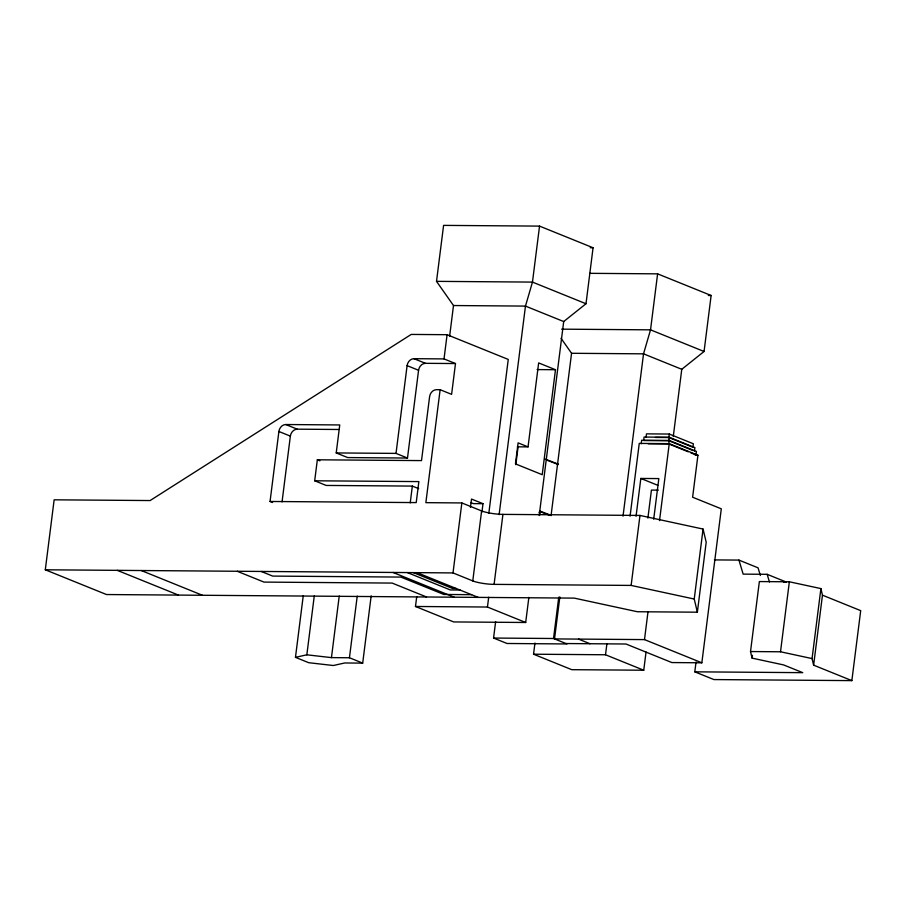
<?xml version="1.0" encoding="UTF-8"?>
<svg xmlns="http://www.w3.org/2000/svg" width="906" height="906" viewBox="0 0 906 906"><rect width="100%" height="100%" fill="white"/><g stroke="black" fill="none" stroke-linecap="round" stroke-linejoin="round"><path stroke-width="1.36" d="M418.651 488.64L412.343 486.092L326.16 485.435L314.688 480.792L317.338 459.795L421.517 460.599L429.603 396.635A7.169 5.866 -68 0 1 436.477 389.682L440.135 389.705L425.865 502.66L461.845 502.943L481.618 510.927A15.549 2.752 7.2 0 0 502.932 514.381L639.976 515.435L703.067 529.059L706.193 542.218L697.36 612.196L637.382 611.743L574.279 598.119L106.478 594.54L45.3 569.795L54.145 499.818L150.102 500.554L411.222 334.427L447.088 334.699L508.255 359.433L488.81 513.408M272.604 502.502L270.056 501.471L278.889 431.483A7.169 5.866 -68 0 1 285.775 424.529L339.75 424.948L336.217 452.943L347.689 457.575L407.485 458.04L418.572 370.271A7.169 5.866 -68 0 1 425.446 363.317L455.492 363.555L451.607 394.348L440.135 389.705M282.049 501.913L290.362 436.126A7.169 5.866 -68 0 1 297.247 429.172L338.765 429.489M371.177 595.888L362.694 663.113L344.699 662.977L333.329 665.514L308.708 662.705L295.469 657.348L303.25 595.718M295.469 657.348L306.84 654.812L314.269 595.978M306.84 654.812L331.449 657.62L339.24 596.001M362.694 663.113L349.444 657.756L357.224 596.137M407.485 458.04L396.013 453.396L407.1 365.639A7.169 5.866 -68 0 1 413.985 358.685L444.019 358.912L455.492 363.555M449.614 336.33L453.498 305.537L436.511 281.358L443.589 225.379L539.546 226.115L593.068 247.757L586.001 303.748L563.702 321.551L539.206 515.514M410.225 502.887L412.343 486.092M444.019 358.912L447.088 334.699M528.866 597.382L525.684 622.49L453.713 621.935L415.48 606.476L416.726 596.68M697.36 612.196L694.234 599.036L631.131 585.423L494.087 584.37A15.549 2.752 7.2 0 1 472.773 580.916L453.011 572.92L461.845 502.943M470.463 507.451L471.516 499.059L482.989 503.691L481.935 512.094M472.773 580.916L481.618 510.927M525.684 622.49L487.451 607.031L488.696 597.224M499.127 514.642L525.469 306.092L532.468 282.094L539.546 226.115M494.087 584.37L502.932 514.381M493.566 638.051L553.532 638.504L566.997 643.951L507.02 643.487L493.566 638.051L495.65 621.527M515.831 464.687L518.13 446.488M528.039 446.896L538.651 362.921L555.48 369.716L542.218 474.699L515.446 463.872L518.107 442.875L528.039 446.896L517.383 446.817M646.046 652.037L643.747 670.225L571.777 669.681L533.543 654.211L534.959 643.022M551.052 515.65L571.561 353.283L561.04 338.312M553.532 638.504L558.753 597.19M559.84 596.918L554.529 638.911L644.494 639.602L701.844 662.796L721.301 508.821L692.614 497.224L697.926 455.242L669.251 443.646L639.262 443.408L630.066 516.194M643.747 670.225L605.514 654.766L606.929 643.566M623.022 516.194L643.532 353.838L650.531 329.841L657.609 273.85L589.874 273.329M641.222 443.736L641.663 440.237L669.251 440.441L696.397 451.426L695.955 454.914M636.057 516.239L640.836 478.447L658.832 478.583L653.702 519.183M646.035 437.372L646.476 433.872L669.274 434.042L693.362 443.781L692.92 447.281L668.832 437.541L655.423 437.439M631.131 585.423L639.976 515.435M647.892 518.085L651.425 490.089L658.345 490.135M668.832 437.541L669.274 434.042M669.262 437.247L668.821 440.746L643.634 440.554L644.075 437.054L669.262 437.247L694.879 447.598L694.438 451.097M688.209 451.788L668.809 443.94L669.251 440.441M644.494 639.602L648.028 611.607M659.523 520.622L669.251 443.646M673.283 436.477L681.765 369.297L704.064 351.483L711.131 295.492L657.609 273.85M694.234 599.036L703.067 529.059M694.8 671.833L802.75 672.66L783.633 664.936L752.082 658.13L750.519 651.55L759.364 581.561L789.353 581.788L820.904 588.594L822.467 595.174L860.7 610.644L851.855 680.621L713.917 679.568L694.8 671.833L696.035 662.037M752.082 658.13L752.444 655.321M750.519 651.55L780.508 651.776L789.353 581.788M851.855 680.621L813.622 665.163L812.059 658.583L820.904 588.594M813.622 665.163L822.467 595.174M590.248 247.734L593.068 247.757M436.511 281.358L532.468 282.094L586.001 303.748M708.311 295.481L711.131 295.492M453.498 305.537L525.469 306.092L563.702 321.551M561.629 329.161L650.531 329.841L704.064 351.483M571.561 353.283L643.532 353.838L681.765 369.297M537.133 369.58L555.48 369.716M648.118 443.781L668.809 443.94M695.196 455.22L697.926 455.242M336.217 452.943L396.013 453.396M314.688 480.792L418.866 481.596L416.216 502.592L270.056 501.471M482.989 503.691L473.34 503.623L470.792 502.592M714.392 559.908L738.934 560.089L758.05 567.824L760.361 575.48M783.452 582.026L786.272 582.048L767.155 574.313L743.158 574.132L738.934 560.089M45.3 569.795L453.011 572.92M456.205 588.492L452.547 588.458L413.374 572.615M460.146 590.033L450.373 589.965L407.372 572.569M471.618 594.676L443.849 594.461L400.848 577.077L272.683 576.091L261.211 571.448M415.48 606.476L487.451 607.031M566.001 643.543L625.978 644.007L671.856 662.558L701.844 662.796M533.543 654.211L605.514 654.766M331.449 657.62L349.444 657.756M780.508 651.776L812.059 658.583M539.953 511.086L550.531 515.095M539.682 511.528L548.945 515.027M545.287 459.138L558.413 464.189M546.499 459.999L558.311 464.552M670.1 441.256L693.158 450.588M690.791 452.83L694.664 454.393M413.985 358.685L425.446 363.317M407.1 365.639L418.572 370.271M640.836 478.447L657.779 485.299M285.775 424.529L297.247 429.172M278.889 431.483L290.362 436.126M317.338 459.795L319.886 460.826M417.02 572.649L478.198 597.382M578.515 639.092L589.987 643.736M393.034 572.467L454.212 597.201M426.567 596.986L392.151 583.079L263.986 582.094L237.225 571.267M141.257 570.531L202.434 595.276M117.27 570.35L178.448 595.083M539.036 512.196L540.474 514.608M767.155 574.313L769.454 581.98"/></g></svg>
